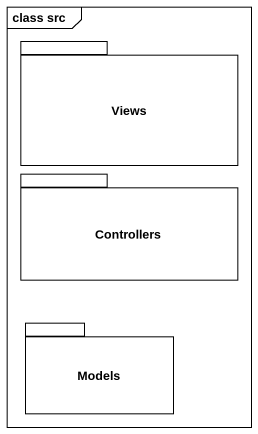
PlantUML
@startuml
mainframe class src
package Views {
}
package Controllers {
}
package Models {
}
@enduml
